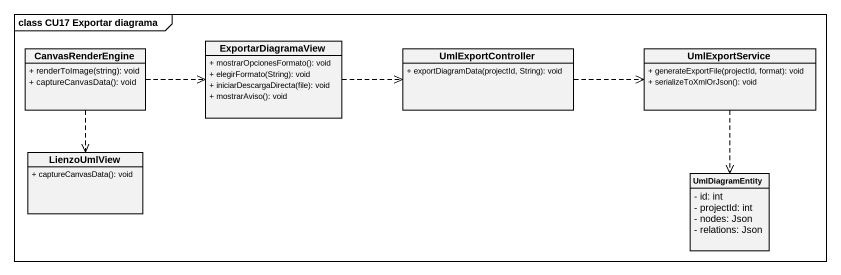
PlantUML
@startuml
mainframe class CU17 Exportar diagrama
hide circle
hide empty members
skinparam classAttributeIconSize 0
class ExportarDiagramaView {
  + mostrarOpcionesFormato(): void
  + elegirFormato(String): void
  + iniciarDescargaDirecta(file): void
  + mostrarAviso(): void
}
class CanvasRenderEngine {
  + renderToImage(string): void
  + captureCanvasData(): void
}
class UmlExportController {
  + exportDiagramData(projectId, String): void
}
class UmlExportService {
  + generateExportFile(projectId, format): void
  + serializeToXmlOrJson(): void
}
class LienzoUmlView {
  + captureCanvasData(): void
}
class UmlDiagramEntity {
  - id: int
  - projectId: int
  - nodes: Json
  - relations: Json
}
ExportarDiagramaView .right.> UmlExportController
CanvasRenderEngine .right.> ExportarDiagramaView
CanvasRenderEngine ..> LienzoUmlView
UmlExportController .right.> UmlExportService
UmlExportService ..> UmlDiagramEntity
@enduml
